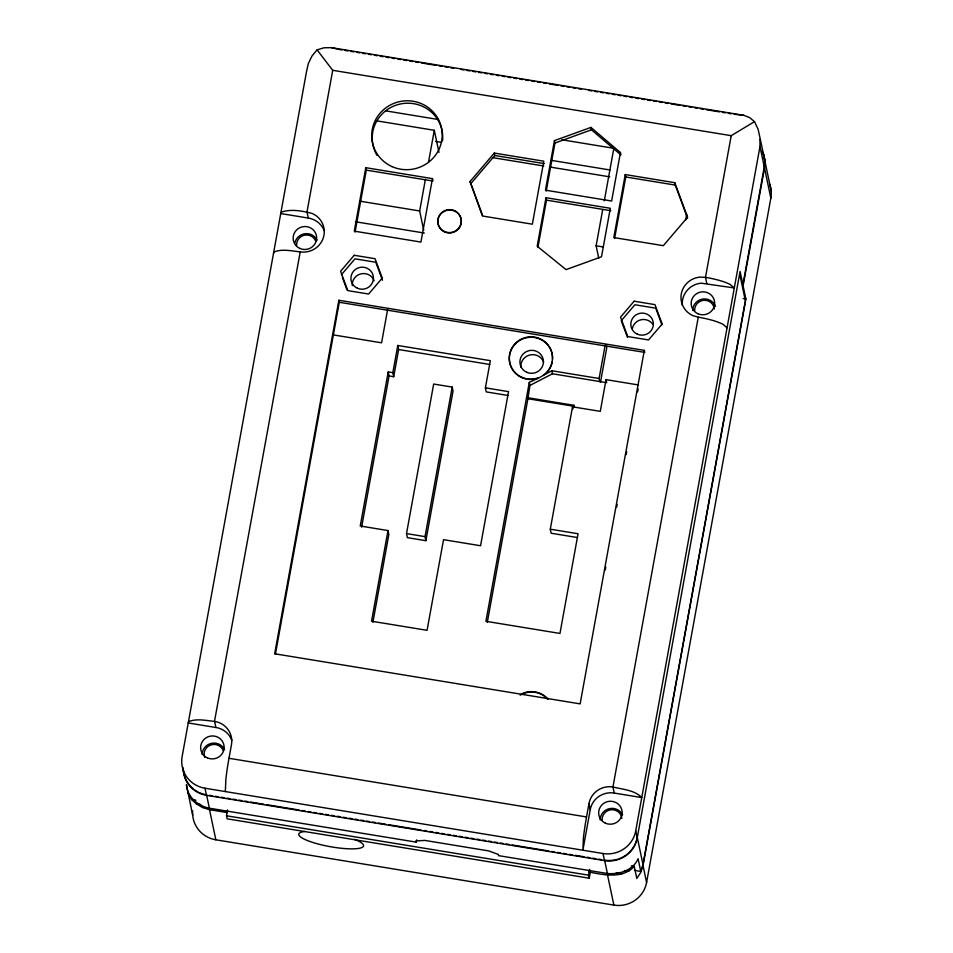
<?xml version="1.0" encoding="UTF-8"?>
<svg xmlns="http://www.w3.org/2000/svg" width="953" height="953" viewBox="0 0 953 953"><rect width="100%" height="100%" fill="white"/><g stroke="black" fill="none" stroke-linecap="round" stroke-linejoin="round"><path stroke-width="1.43" d="M324.234 230.721A20.68 20.168 -11.9 0 0 308.272 218.058L280.742 213.543L281.349 212.114C291.189 208.802 302.327 210.887 312.155 213.46A20.68 20.168 -11.9 0 1 300.231 251.878L214.485 721.409L216.009 727.484A20.704 20.204 -11.9 0 1 231.841 740.35M763.043 152.754A28.233 27.542 -11.9 0 1 764.294 166.954L742.899 284.792L740.076 271.438L637.212 837.973A28.233 27.542 -11.9 0 1 604.5 860.607L206.479 795.314L204.978 788.226A28.233 27.542 -11.9 0 1 182.154 756.468L306.425 72.094L308.307 63.637L311.953 56.06L317.075 49.878L332.716 70.308L306.997 211.947L308.272 218.058M225.349 791.562L225.861 779.375A27.875 2.263 -80.7 0 1 228.97 758.29L231.472 744.698A20.704 20.204 -11.9 0 0 214.735 721.421C206.253 720.623 197.045 718.276 188.837 721.552L188.241 722.97L215.771 727.484M590.288 872.364L589.228 878.213L227.148 818.818L226.516 815.78L227.576 809.919M338.863 300.255L274.678 653.77L580.139 703.886L644.323 350.37L338.863 300.255L339.292 302.28L275.369 654.342M365.797 167.692L354.278 231.138L420.928 242.074L432.448 178.628L365.797 167.692L366.309 170.122L355.052 232.127M387.633 309.463L381.581 342.818L333.407 334.908M388.216 371.908L389.062 375.959L393.696 376.721L392.839 372.671L388.216 371.908L360.234 526.008L388.002 530.559L388.836 534.562L372.909 622.285M361.616 527.152L389.062 375.959M423.728 230.281L419.665 210.97L425.419 179.283M428.552 161.998L434.306 130.299L375.649 120.674M392.839 372.671L397.782 345.474L490.342 360.663L485.399 387.847L486.256 391.897L507.949 395.459M393.696 376.721L398.628 349.525L397.782 345.474M388.002 530.559L371.539 621.213L427.075 630.314L443.538 539.672L480.562 545.747L508.545 391.647L485.399 387.847M406.514 533.597L433.675 384.035L452.187 387.073L453.032 391.123L425.884 540.685L407.36 537.647L406.514 533.597L425.026 536.634L425.884 540.685M425.026 536.634L452.187 387.073M192.685 815.244L186.431 784.653C187.157 796.958 197.902 805.988 209.374 808.204L416.247 842.13L416.652 839.867M554.443 140.627L545.45 190.171L611.635 201.023L620.439 152.528L590.931 127.404L554.443 140.627L554.956 143.045L546.224 191.136M545.986 197.724L537.182 246.219L566.058 269.628L601.51 256.774L610.313 208.278L545.986 197.724L546.498 200.142L537.945 247.208M527.164 379.223A21.645 21.121 -11.9 0 0 538.314 378.174L529.284 382.391L485.911 621.296L559.959 633.447L578.066 533.74L550.298 529.189L572.515 406.812L600.283 411.362L606.048 379.639L638.331 384.941M487.293 622.428L527.914 398.735L529.928 385.429L529.284 382.391M598.746 258.215L596.125 245.803L602.713 209.493M604.297 200.785L613.792 148.489M573.563 407.586L573.98 405.311L527.7 397.723M625.263 174.566L613.815 237.559L663.336 245.683L687.578 217.224L674.784 182.69L625.263 174.566L625.764 176.972L614.59 238.512M599.747 381.545L599.103 378.508L605.167 345.141M600.473 382.32L606.799 347.511L606.239 344.879M605.226 570.061L605.763 567.13M616.639 507.234L617.163 504.316M626.181 454.652L626.717 451.734M637.593 391.838L638.117 388.907M685.624 220.107L686.684 214.294M588.966 803.593L590.241 809.657L582.879 850.219L583.403 838.032A27.875 2.263 -80.7 0 1 586.536 816.947L588.966 803.593A20.704 20.204 -11.9 0 1 612.946 786.987L698.263 317.182L692.879 315.646A20.704 20.204 -11.9 0 1 699.871 277.12L705.494 277.359A27.828 5.682 10.3 0 1 725.316 282.326L729.974 284.304L734.298 287.949L701.146 283.172A20.704 20.204 -11.9 0 0 682.312 305.234M589.228 878.213L588.585 875.176L589.645 869.327M637.212 837.973L635.711 830.885L759.982 146.512L759.982 137.744L758.1 129.274L754.514 121.627L731.213 135.683L705.494 277.359L706.769 283.434M634.46 870.375L640.761 871.411L642.989 864.526L745.365 300.731L739.671 273.702M631.339 865.86L634.257 866.348L636.818 878.487L640.785 872.388L643.013 865.503L745.889 298.98L743.09 285.84L764.509 167.99A28.233 27.542 -11.9 0 0 762.102 151.146M192.661 810.908A28.233 27.542 -11.9 0 0 215.854 839.796L613.875 905.1A28.233 27.542 -11.9 0 0 646.587 882.454L770.846 198.117A28.233 27.542 -11.9 0 0 769.595 183.905M273.511 253.367L274.119 251.937C282.231 248.709 291.368 250.937 299.754 251.83M470.043 181.535L494.285 153.064L543.806 161.188L532.358 224.193L482.837 216.069L470.043 181.535L482.325 215.723M470.556 183.953L494.798 155.494L494.285 153.064M341.353 274.786L354.981 258.835L375.804 262.254L382.498 280.242M588.668 871.888C603.428 874.902 622.702 879.142 634.257 866.348M538.314 378.174L551.823 370.741L599.103 378.508M529.928 385.429L552.466 373.779L606.692 382.677L606.048 379.639M554.956 143.045L591.444 129.822L620.951 154.946L620.439 152.528M317.075 49.878L323.937 47.793L331.441 47.65L743.828 115.313L749.713 117.66L754.514 121.627M416.247 842.13L415.984 840.927L424.824 840.415L488.686 850.898L498.371 854.436L498.622 855.651L607.406 873.496C619.14 874.616 633.018 870.518 638.093 858.748L640.761 871.411M743.828 115.313L734.215 114.277M339.137 49.461L342.067 49.937M345.01 50.426L347.94 50.902M350.883 51.391L353.813 51.867M356.756 52.355L359.698 52.832M362.628 53.32L365.571 53.797M368.501 54.273L371.444 54.762M374.386 55.238L377.317 55.727M380.259 56.203L383.189 56.692M386.132 57.168L389.062 57.656M392.005 58.133L394.947 58.621M397.877 59.098L400.82 59.574M403.75 60.063L406.693 60.539M409.635 61.028L412.566 61.504M415.508 61.993L418.438 62.469M421.381 62.958L436.069 65.364M438.999 65.84L441.942 66.329M444.884 66.805L447.815 67.294M450.757 67.77L453.688 68.259M461.038 69.462L463.968 69.938M466.91 70.427L469.853 70.903M472.783 71.392L475.726 71.868M478.656 72.357L481.599 72.833M484.529 73.31L487.471 73.798M490.414 74.274L493.344 74.763M496.287 75.239L499.217 75.728M502.16 76.204L505.102 76.693M508.032 77.169L510.975 77.658M513.905 78.134L516.848 78.611M519.778 79.099L522.721 79.575M525.663 80.064L528.593 80.54M531.536 81.029L534.466 81.505M537.409 81.994L540.351 82.47M543.281 82.959L546.224 83.435M549.154 83.912L557.97 85.365M560.912 85.841L563.842 86.33M566.785 86.806L569.715 87.295M572.658 87.771L575.6 88.26M578.531 88.736L581.473 89.213M588.811 90.428L591.753 90.904M594.684 91.381L597.626 91.869M600.569 92.346L603.499 92.834M606.442 93.311L609.372 93.799M612.314 94.276L615.245 94.764M618.187 95.24L621.13 95.729M624.06 96.205L627.003 96.682M629.933 97.17L632.875 97.647M635.818 98.135L638.748 98.612M641.691 99.1L644.621 99.577M647.563 100.065L650.494 100.541M653.436 101.03L656.379 101.506M659.309 101.983L662.252 102.471M665.182 102.948L668.124 103.436M671.067 103.913L679.87 105.366M682.813 105.843L685.755 106.331M688.685 106.807L691.628 107.284M694.558 107.772L697.501 108.249M700.431 108.737L703.374 109.214M706.316 109.702L719.527 111.87M722.469 112.347L725.4 112.835M728.342 113.312L731.285 113.8M332.716 70.308L731.213 135.683M385.56 110.846L438.416 119.518M561.758 139.757L614.625 148.43M435.688 141.389L441.537 142.342M551.322 160.354L609.872 169.968M494.798 155.494L544.318 163.618M625.764 176.972L675.296 185.096L687.566 218.249M492.475 157.602L543.782 166.013M549.643 166.978L609.753 176.841M366.309 170.122L431.506 180.808M546.498 200.142L610.825 210.696M359.543 201.107L419.665 210.97M596.125 245.803L603.356 246.994M355.493 221.751L424.311 233.044M743.245 298.539L745.889 298.98M339.292 302.28L644.752 352.396L644.323 350.37M398.628 349.525L489.723 364.463M527.914 398.735L574.194 406.323L573.98 405.311M577.458 537.552L551.144 533.227L550.298 529.189M614.232 793.063L641.762 797.578C634.567 789.989 622.619 789.441 612.946 786.987L614.232 793.063A20.704 20.204 -11.9 0 0 590.241 809.657M228.97 758.29L586.536 816.947M204.978 788.226L603.011 853.519A28.233 27.542 -11.9 0 0 635.711 830.885M209.493 795.314L212.436 795.803M215.378 796.279L218.308 796.768M221.251 797.244L224.181 797.732M227.124 798.209L230.066 798.685M232.997 799.174L235.939 799.65M238.869 800.139L241.812 800.615M244.742 801.104L247.685 801.58M250.627 802.069L263.838 804.237M266.78 804.713L299.087 810.014M302.03 810.503L304.96 810.979M307.902 811.456L310.845 811.944M313.775 812.421L316.718 812.909M319.648 813.385L322.591 813.874M325.533 814.35L328.463 814.839M331.406 815.315L334.336 815.804M337.279 816.28L340.221 816.757M343.151 817.245L346.094 817.722M349.024 818.21L351.967 818.687M354.897 819.175L357.84 819.651M360.782 820.14L363.712 820.616M366.655 821.105L369.585 821.581M372.528 822.058L375.47 822.546M378.401 823.023L385.751 824.238M388.681 824.714L421 830.015M423.93 830.492L426.873 830.98M429.803 831.457L432.745 831.945M435.688 832.422L438.618 832.91M441.561 833.387L444.491 833.875M447.433 834.351L450.364 834.84M453.306 835.316L456.249 835.793M459.179 836.281L462.122 836.758M465.052 837.246L467.994 837.723M470.937 838.211L473.867 838.688M476.81 839.176L479.74 839.653M482.683 840.141L485.613 840.617M488.555 841.094L491.498 841.582M494.428 842.059L497.371 842.547M500.301 843.024L503.244 843.512M506.186 843.989L509.116 844.477M512.059 844.954L548.773 850.981M551.716 851.458L554.646 851.946M557.588 852.423L560.519 852.911M563.461 853.388L566.404 853.864M569.334 854.353L572.276 854.829M575.207 855.317L584.022 856.759M586.965 857.247L589.895 857.724M592.837 858.212L595.768 858.689M598.71 859.165L601.653 859.654M188.134 793.158L191.529 799.507L195.913 800.234M624.441 870.53L628.825 871.256M191.529 799.507L196.282 803.76L200.666 804.487M616.234 872.662L622.071 873.615M196.282 803.76L202.489 807.572L209.505 809.681L227.112 812.575M226.516 815.78L588.585 875.176M331.441 47.65L337.85 49.163M727.068 327.772L722.743 324.127L718.085 322.15A27.828 5.682 10.3 0 0 698.263 317.182M661.894 324.77L655.712 308.176L634.889 304.757L621.273 320.708L627.443 337.314M342.389 277.549L347.023 290.01M760.315 139.317L764.628 159.759M764.842 160.795L771.18 190.922M759.982 146.512L764.294 166.954M764.509 167.99L770.846 198.117M674.784 182.69L675.296 185.096M590.931 127.404L591.444 129.822M572.515 406.812L572.944 408.837M551.823 370.741L552.466 373.779M642.989 864.526L637.295 837.496A28.233 27.542 -11.9 0 1 619.128 858.772M643.013 865.503L646.587 882.454M607.406 873.496L604.583 860.13A28.233 27.542 -11.9 0 0 617.735 859.237M603.011 853.519L604.5 860.607M607.526 874.985L613.875 905.1M434.306 130.299L438.964 152.373M432.448 178.628L432.96 181.046M209.374 808.204L206.563 794.838A28.233 27.542 -11.9 0 1 199.546 792.729M209.505 809.681L215.854 839.796M206.479 795.314A28.233 27.542 -11.9 0 1 183.214 767.868M202.131 754.621A11.77 11.472 -11.9 0 1 224.539 749.582M600.152 819.914A11.77 11.472 -11.9 0 1 622.559 814.875M692.664 310.487A11.77 11.472 -11.9 0 1 715.465 306.366M444.622 231.948A11.77 11.472 -11.9 0 1 442.597 212.34A11.77 11.472 -11.9 0 1 461.228 219.738A11.77 11.472 -11.9 0 1 445.563 232.329M294.822 243.194A11.77 11.472 -11.9 0 1 317.051 240.144M632.327 328.678A11.293 11.019 -11.9 0 1 652.686 324.103M352.288 285.638A11.293 11.019 -11.9 0 1 374.136 280.718M374.326 149.728A35.297 34.427 -11.9 0 1 403.143 103.508A35.297 34.427 -11.9 0 1 442.549 140.818M377.138 155.53A35.297 34.427 -11.9 0 1 374.791 150.919M204.692 757.421A9.887 9.637 -11.9 0 1 210.601 745.008A9.887 9.637 -11.9 0 1 223.252 750.666M602.153 820.271A9.887 9.637 -11.9 0 1 611.147 809.74A9.887 9.637 -11.9 0 1 621.832 818.424M296.633 245.54A9.887 9.637 -11.9 0 1 315.753 241.24M198.224 792.098A28.233 27.542 -11.9 0 1 194.483 789.799M193.34 788.917A28.233 27.542 -11.9 0 1 183.393 770.274M694.666 310.833A9.887 9.637 -11.9 0 1 703.648 300.314A9.887 9.637 -11.9 0 1 714.333 308.986M520.862 367.167A11.77 11.472 -11.9 0 1 543.615 362.045M538.231 377.769A21.645 21.121 -11.9 0 1 509.331 356.315A21.645 21.121 -11.9 0 1 541.709 339.578A21.645 21.121 -11.9 0 1 543.246 375.184M521.303 694.082A21.645 21.121 -11.9 0 1 548.142 699.383M517.026 374.684A21.645 21.121 -11.9 0 1 522.268 339.101A21.645 21.121 -11.9 0 1 552.549 359.114M552.24 361.866A21.645 21.121 -11.9 0 1 547.499 371.825M525.782 378.96A21.645 21.121 -11.9 0 1 518.134 375.53M520.147 695.178A21.645 21.121 -11.9 0 1 547.308 698.74M354.54 839.331A32.938 6.731 10.3 0 1 355.135 848.778A32.938 6.731 10.3 0 1 310.94 841.833A32.938 6.731 10.3 0 1 304.567 831.481M354.23 255.285L340.614 271.248L347.821 290.617L368.644 294.036L382.26 278.073L375.053 258.704L354.23 255.285M634.138 301.208L620.522 317.17L627.729 336.54L648.552 339.959L662.18 323.996L654.973 304.626L634.138 301.208M605.429 823.189A11.77 11.472 -11.9 0 0 622.118 811.634A11.77 11.472 -11.9 0 0 603.69 803.379A11.77 11.472 -11.9 0 0 605.429 823.189M207.409 757.885A11.77 11.472 -11.9 0 0 224.098 746.33A11.77 11.472 -11.9 0 0 205.657 738.075A11.77 11.472 -11.9 0 0 207.409 757.885M697.941 313.751A11.77 11.472 -11.9 0 0 714.631 302.208A11.77 11.472 -11.9 0 0 696.19 293.953A11.77 11.472 -11.9 0 0 697.941 313.751M299.909 248.459A11.77 11.472 -11.9 0 0 316.599 236.904A11.77 11.472 -11.9 0 0 298.17 228.649A11.77 11.472 -11.9 0 0 299.909 248.459M444.539 231.555A11.77 11.472 -11.9 0 0 461.228 220A11.77 11.472 -11.9 0 0 442.788 211.745A11.77 11.472 -11.9 0 0 444.539 231.555M392.017 166.596A35.297 34.427 -11.9 0 0 442.085 131.943A35.297 34.427 -11.9 0 0 386.787 107.177A35.297 34.427 -11.9 0 0 392.017 166.596M637.307 334.158A11.293 11.019 -11.9 0 0 653.341 323.067A11.293 11.019 -11.9 0 0 635.639 315.145A11.293 11.019 -11.9 0 0 637.307 334.158M357.399 288.235A11.293 11.019 -11.9 0 0 373.421 277.144A11.293 11.019 -11.9 0 0 355.719 269.222A11.293 11.019 -11.9 0 0 357.399 288.235M526.687 372.278A11.77 11.472 -11.9 0 0 543.389 360.722A11.77 11.472 -11.9 0 0 524.948 352.467A11.77 11.472 -11.9 0 0 526.687 372.278"/></g></svg>
